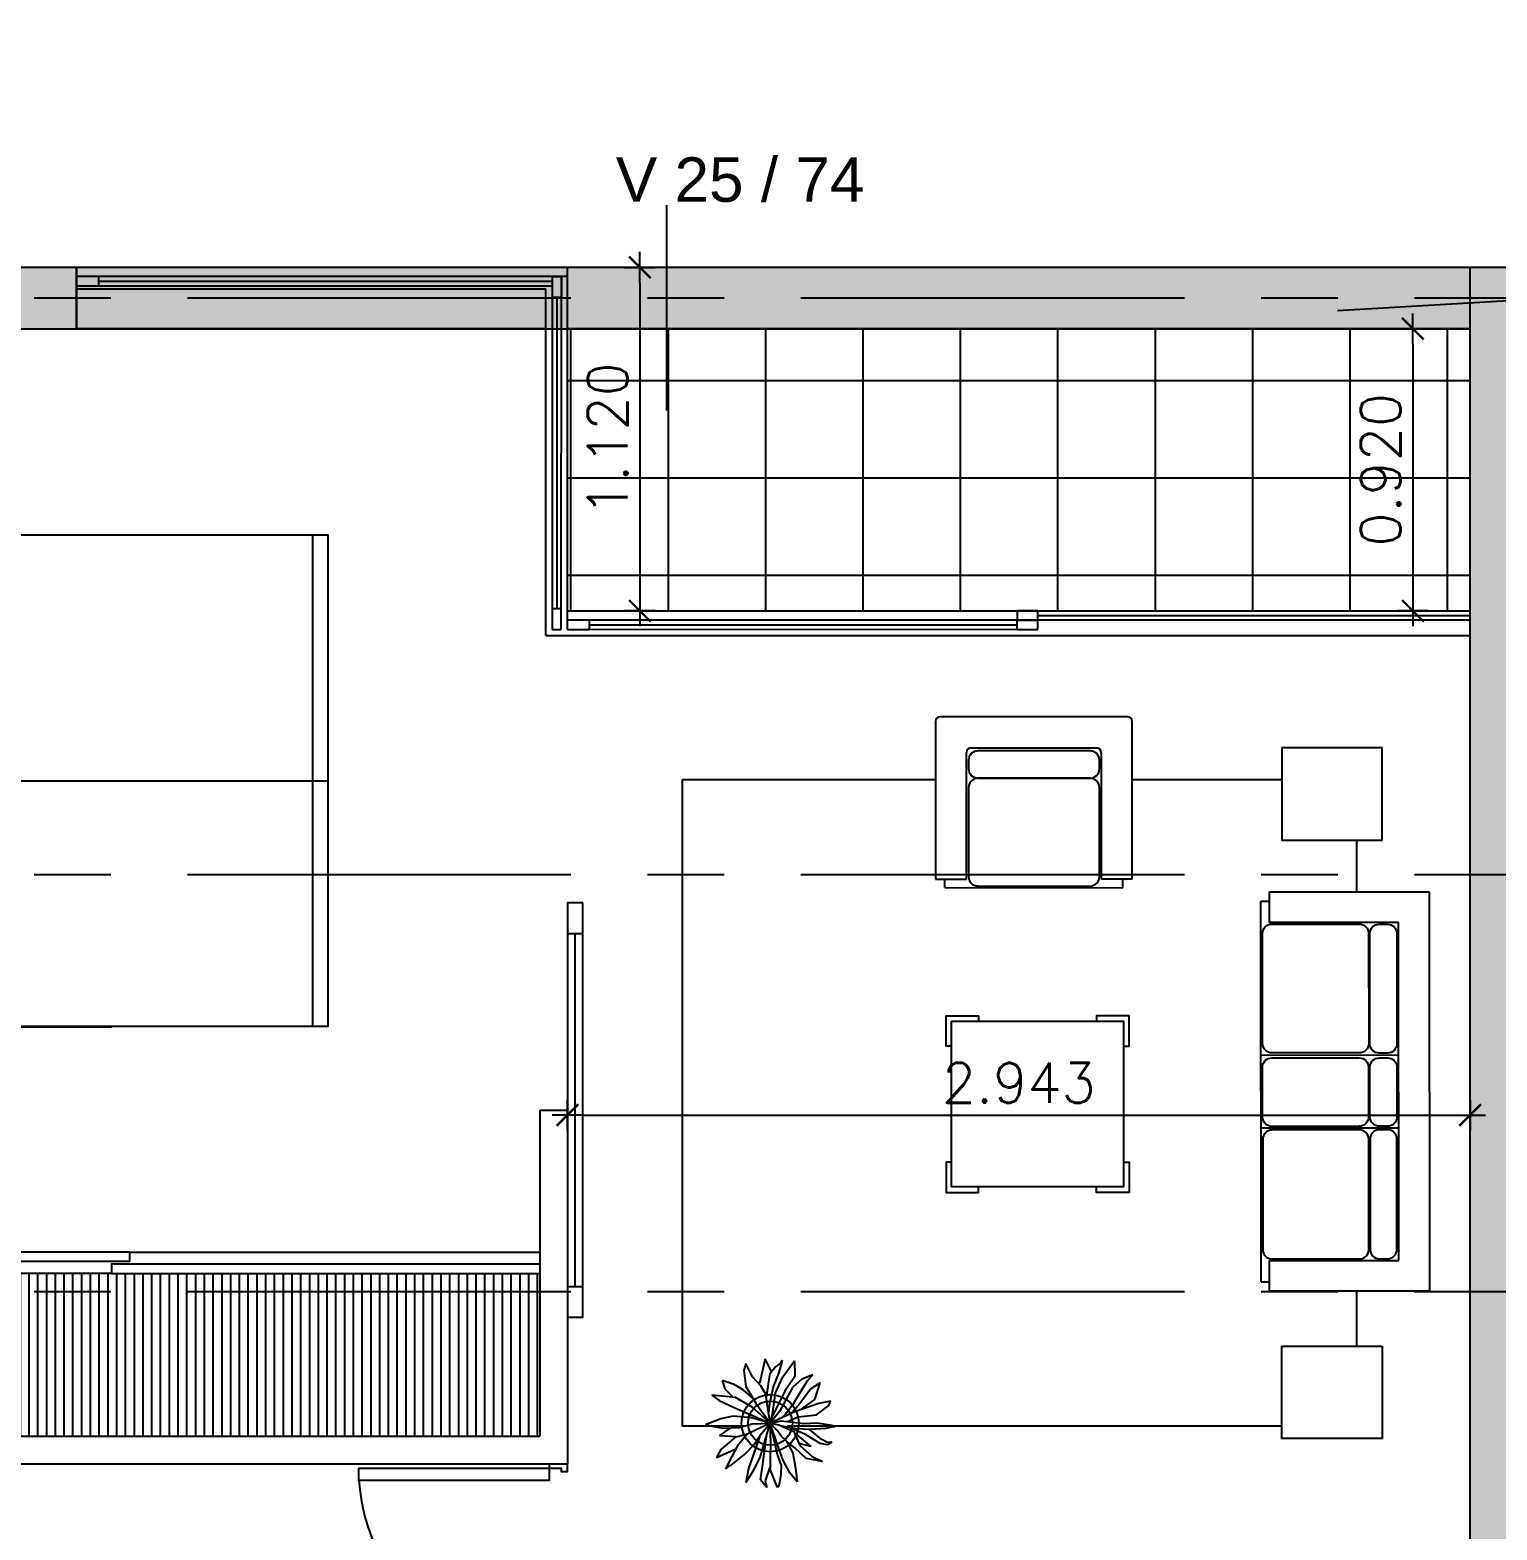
# Model space of a CAD drawing. Header units: millimetres. Extents: x -13 to 194, y -13 to 66.
# Drawn here: x 131.287 to 136.069, y 33.531 to 38.421 of the extents above; entities that cross this region are included whole.
import ezdxf

# ---------------------------------------------------------------- set-up
doc = ezdxf.new("R2010")
doc.units = ezdxf.units.MM
doc.linetypes.add('CENTER', pattern=[2, 1.25, -0.25, 0.25, -0.25])
for name, color, linetype in [('01', 1, 'Continuous'), ('03', 3, 'Continuous'), ('06', 6, 'Continuous'), ('Capa1', 80, 'Continuous'), ('COTAS', 1, 'Continuous'), ('EJES', 1, 'CENTER'), ('GRIS', 9, 'Continuous'), ('MURO', 5, 'Continuous'), ('MUROS_EST', 5, 'Continuous'), ('PISOS', 8, 'Continuous'), ('PUERTAS', 1, 'Continuous'), ('VIGAS_1', 2, 'Continuous')]:
    doc.layers.add(name, color=color, linetype=linetype)
doc.styles.add('INTERARQ', font='ROMANS.SHX')
doc.styles.get("Standard").update_dxf_attribs({"font": 'arial.ttf'})
doc.dimstyles.new('ESCALA_1-50', dxfattribs={"dimtxt": 0.13, "dimasz": 0.05, "dimexe": 0.18, "dimexo": 0.0625, "dimgap": 0.04, "dimtad": 1, "dimdec": 3, "dimzin": 0, "dimdsep": 46, "dimtxsty": 'INTERARQ', "dimblk": 'DIMTICK', "dimcen": 0.09, "dimse1": 1, "dimse2": 1, "dimclrd": 1, "dimclre": 1, "dimclrt": 2, "dimadec": 0, "dimazin": 0, "dimtfac": 4.5, "dimtdec": 3, "dimtofl": 0, "dimtmove": 2, "dimatfit": 3, "dimldrblk": 'DIMTICK', "dimfxl": 1, "dimtolj": 1, "dimtzin": 0, "dimarcsym": 0})
pattern_1 = [(0, (0, 0), (0, 6.985), [5.08, -1.905]), (90, (0, 0), (-6.985, 4e-16), [5.08, -1.905])]

# ---------------------------------------------------------------- blocks, each defined once
blk = doc.blocks.new('Cama 2Pl')
for p, q in [((-1.9512, -0.8), (-1.9512, 0.8)), ((-0.4826, 0.8), (-0.4826, -0.3174)), ((-0.0508, 0.8), (-0.0508, -0.8)), ((-0.2032, 0.7365), (-0.4826, 0.7365)), ((-0.2032, 0.0381), (-0.2032, 0.7365)), ((0, 0), (-2.002, 0)), ((-0.4826, 0.0381), (-0.2032, 0.0381)), ((-0.2032, -0.0381), (-0.4826, -0.0381)), ((-0.2032, -0.7365), (-0.2032, -0.0381)), ((-0.4826, -0.3174), (-0.9652, -0.8)), ((-0.9652, -0.8), (-0.9652, -0.3174)), ((-0.9652, -0.3174), (-0.4826, -0.3174)), ((-0.5842, -0.419), (-0.5842, -0.7365)), ((-0.5842, -0.7365), (-0.2032, -0.7365))]:
    blk.add_line(p, q)
for points in [[(-0.38, 1.25), (0, 1.25), (0, 0.8), (-0.38, 0.8), (-0.38, 1.25)], [(-0.38, -1.25), (0, -1.25), (0, -0.8), (-0.38, -0.8), (-0.38, -1.25)]]:
    blk.add_lwpolyline(points)
blk.add_lwpolyline([(0, -0.8), (0, 0.8), (-2.002, 0.8), (-2.002, -0.8)], close=True)
blk = doc.blocks.new('kkk')
at = {"color": 8}
for p, q in [((1260.806, 67.1615), (1260.8129, 67.1245)), ((1260.8198, 67.1558), (1260.806, 67.1615)), ((1260.8483, 67.1179), (1260.8198, 67.1558)), ((1260.8737, 67.1195), (1260.8806, 67.1649)), ((1260.8806, 67.1649), (1260.8845, 67.1748)), ((1260.8845, 67.1748), (1260.8906, 67.1459)), ((1260.9329, 67.1657), (1260.9422, 67.1517)), ((1260.9337, 67.1517), (1260.9329, 67.1657)), ((1260.7491, 67.1294), (1260.7675, 67.0997)), ((1260.8014, 67.1121), (1260.7491, 67.1294)), ((1260.8327, 67.0683), (1260.8014, 67.1121)), ((1260.8129, 67.1245), (1260.8391, 67.0503)), ((1260.8545, 67.061), (1260.8483, 67.1179)), ((1260.8752, 67.0783), (1260.8737, 67.1195)), ((1260.8906, 67.1459), (1260.8937, 67.0989)), ((1260.8936, 67.0948), (1260.9206, 67.1278)), ((1260.9376, 67.1294), (1260.9083, 67.0816)), ((1260.9206, 67.1278), (1260.9337, 67.1517)), ((1260.9422, 67.1517), (1260.9376, 67.1294)), ((1260.9776, 67.1038), (1260.993, 67.1368)), ((1260.993, 67.1368), (1260.9837, 67.0857)), ((1260.7244, 67.1063), (1260.7383, 67.0717)), ((1260.7414, 67.0907), (1260.7244, 67.1063)), ((1260.7383, 67.0717), (1260.7637, 67.0428)), ((1260.7714, 67.0717), (1260.7414, 67.0907)), ((1260.7675, 67.0997), (1260.8175, 67.0626)), ((1260.8121, 67.047), (1260.7714, 67.0717)), ((1260.8175, 67.0626), (1260.8437, 67.0387)), ((1260.8676, 67.0082), (1260.8752, 67.0783)), ((1260.9083, 67.0816), (1260.888, 67.0333)), ((1260.8937, 67.0989), (1260.8922, 67.0544)), ((1260.8999, 67.0478), (1260.9437, 67.0659)), ((1260.9053, 67.0503), (1260.9468, 67.0997)), ((1260.9468, 67.0997), (1260.9376, 67.0626)), ((1260.9437, 67.0659), (1260.9776, 67.1038)), ((1260.9837, 67.0857), (1260.9522, 67.0511)), ((1260.6806, 67.0494), (1260.7291, 67.0503)), ((1260.7306, 67.0132), (1260.6806, 67.0494)), ((1260.7291, 67.0503), (1260.7752, 67.0189)), ((1260.7637, 67.0428), (1260.8037, 67.0214)), ((1260.7752, 67.0189), (1260.8563, 66.9787)), ((1260.8037, 67.0214), (1260.8383, 67.0024)), ((1260.8563, 67.013), (1260.8121, 67.047)), ((1260.8391, 67.0503), (1260.8744, 66.974)), ((1260.8696, 67.0272), (1260.8545, 67.061)), ((1260.8799, 67.0008), (1260.8999, 67.0478)), ((1260.8922, 67.0544), (1260.8838, 67.01)), ((1260.9399, 67.0354), (1260.916, 67.0091)), ((1260.9299, 67.0244), (1260.9676, 67.0445)), ((1260.9522, 67.0511), (1260.9399, 67.0354)), ((1260.9676, 67.0445), (1261.0145, 67.0527)), ((1261.0284, 67.0354), (1260.9907, 67.014)), ((1261.0145, 67.0527), (1261.0561, 67.0577)), ((1261.0561, 67.0577), (1261.0284, 67.0354)), ((1260.714, 66.9781), (1260.6752, 66.9588)), ((1260.6791, 67.0115), (1260.7168, 67.0008)), ((1260.689, 67.0057), (1260.6791, 67.0115)), ((1260.7021, 66.9884), (1260.689, 67.0057)), ((1260.7191, 66.9736), (1260.7021, 66.9884)), ((1260.7168, 67.0008), (1260.7614, 66.9835)), ((1260.7945, 66.9629), (1260.7191, 66.9736)), ((1260.7806, 66.9901), (1260.7306, 67.0132)), ((1260.7614, 66.9835), (1260.8137, 66.972)), ((1260.8475, 66.981), (1260.7806, 66.9901)), ((1260.8121, 66.9291), (1260.8744, 66.974)), ((1260.8137, 66.972), (1260.8416, 66.9688)), ((1260.8744, 66.974), (1260.8245, 66.9175)), ((1260.8268, 66.864), (1260.8744, 66.974)), ((1260.8744, 66.974), (1260.8283, 66.967)), ((1260.8383, 67.0024), (1260.8744, 66.974)), ((1260.8744, 66.974), (1260.8475, 66.981)), ((1260.8744, 66.974), (1260.8575, 66.9159)), ((1260.8744, 66.974), (1260.8676, 67.0082)), ((1260.8744, 66.974), (1260.8799, 67.0008)), ((1260.9414, 66.9967), (1260.8744, 66.974)), ((1260.8744, 66.974), (1260.9722, 66.9959)), ((1260.8968, 66.9959), (1260.8744, 66.974)), ((1260.9353, 66.9761), (1260.8744, 66.974)), ((1260.9807, 66.9423), (1260.8744, 66.974)), ((1260.9068, 66.9472), (1260.8744, 66.974)), ((1260.8744, 66.974), (1260.9091, 66.9027)), ((1260.8768, 66.9175), (1260.8744, 66.974)), ((1260.916, 67.0091), (1260.8968, 66.9959)), ((1260.983, 66.9752), (1260.9353, 66.9761)), ((1260.9645, 67.0049), (1260.9414, 66.9967)), ((1260.9907, 67.014), (1260.9645, 67.0049)), ((1260.9722, 66.9959), (1261.006, 67.0082)), ((1261.0207, 66.9744), (1260.983, 66.9752)), ((1261.0045, 66.9748), (1261.053, 66.9579)), ((1261.006, 67.0082), (1261.033, 67.0066)), ((1261.0537, 66.9884), (1261.0207, 66.9744)), ((1261.033, 67.0066), (1261.0645, 67.0016)), ((1261.0745, 66.9967), (1261.0537, 66.9884)), ((1261.0645, 67.0016), (1261.0745, 66.9967)), ((1260.6752, 66.9588), (1260.7514, 66.9406)), ((1260.7583, 66.9447), (1260.7306, 66.9192)), ((1260.7845, 66.9604), (1260.7583, 66.9447)), ((1260.7606, 66.8978), (1260.8121, 66.9291)), ((1260.8283, 66.967), (1260.7845, 66.9604)), ((1260.9391, 66.9266), (1260.9068, 66.9472)), ((1261.0091, 66.9497), (1260.9148, 66.962)), ((1260.9171, 66.9406), (1260.9768, 66.92)), ((1260.9714, 66.8945), (1260.9391, 66.9266)), ((1261.023, 66.9208), (1260.9807, 66.9423)), ((1261.0507, 66.9439), (1261.0091, 66.9497)), ((1261.0745, 66.9637), (1261.0507, 66.9439)), ((1261.053, 66.9579), (1261.0745, 66.9637)), ((1260.7306, 66.9192), (1260.689, 66.8986)), ((1260.689, 66.8986), (1260.7106, 66.892)), ((1260.7106, 66.892), (1260.7606, 66.8978)), ((1260.7714, 66.8903), (1260.7545, 66.8623)), ((1260.7971, 66.9199), (1260.7714, 66.8903)), ((1260.8245, 66.9175), (1260.7952, 66.8664)), ((1260.8575, 66.9159), (1260.8522, 66.859)), ((1260.8883, 66.8771), (1260.8768, 66.9175)), ((1260.8899, 66.8269), (1260.8883, 66.8771)), ((1260.9168, 66.8681), (1260.9076, 66.9043)), ((1260.9091, 66.9027), (1260.9453, 66.8722)), ((1261.0022, 66.8565), (1260.9714, 66.8945)), ((1260.9768, 66.92), (1261.0153, 66.9068)), ((1261.0153, 66.9068), (1261.0591, 66.8986)), ((1261.0591, 66.8986), (1261.023, 66.9208)), ((1260.7545, 66.8623), (1260.7421, 66.8252)), ((1260.7421, 66.8252), (1260.7675, 66.8326)), ((1260.7675, 66.8326), (1260.7937, 66.859)), ((1260.7952, 66.8664), (1260.7875, 66.7931)), ((1260.8045, 66.8153), (1260.8268, 66.864)), ((1260.8522, 66.859), (1260.8614, 66.8211)), ((1260.8899, 66.85), (1260.9129, 66.817)), ((1260.9129, 66.817), (1260.916, 66.8681)), ((1260.916, 66.8681), (1260.956, 66.8203)), ((1260.9453, 66.8722), (1260.9776, 66.8549)), ((1260.9714, 66.8277), (1260.9545, 66.8673)), ((1260.9776, 66.8549), (1261.016, 66.8351)), ((1261.016, 66.8351), (1261.0022, 66.8565)), ((1260.7875, 66.7931), (1260.8045, 66.8153)), ((1260.8614, 66.8211), (1260.8799, 66.7733)), ((1260.8799, 66.7733), (1260.8899, 66.8269)), ((1260.956, 66.8203), (1260.9814, 66.8071)), ((1260.9814, 66.8071), (1260.9714, 66.8277))]:
    blk.add_line(p, q, dxfattribs=at)
for radius in [0.0887, 0.0687]:
    blk.add_circle((1260.8744, 66.974), radius, dxfattribs=at)
blk = doc.blocks.new('P_65')
at = {"color": 9}
blk.add_arc((-0.0126, 0.059), 0.6224, 93.9051, 179.909, dxfattribs=at)
at = {"layer": 'PUERTAS'}
blk.add_lwpolyline([(-0.015, 0.06), (-0.055, 0.06), (-0.055, 0.68), (-0.015, 0.68)], close=True, dxfattribs=at)
for points in [[(-0.65, 0), (-0.625, 0), (-0.625, 0.02), (-0.635, 0.02), (-0.635, 0.06), (-0.65, 0.06)], [(0, 0.06), (-0.015, 0.06), (-0.015, 0.02), (-0.025, 0.02), (-0.025, 0), (0, 0)]]:
    blk.add_lwpolyline(points, dxfattribs=at)
blk = doc.blocks.new('DIMTICK')
at = {"color": 1}
for p, q in [((0, 1), (0, -1)), ((-1, 0), (1, 0))]:
    blk.add_line(p, q, dxfattribs=at)
at = {"color": 3, "const_width": 0.141}
blk.add_lwpolyline([(0.707, 0.707), (-0.707, -0.707)], dxfattribs=at)
blk = doc.blocks.new('*D255')
at = {"layer": '01', "color": 1, "lineweight": -2, "transparency": 16777216}
blk.add_line((135.7943, 37.3973), (135.7943, 36.5773), dxfattribs=at)
at = {"layer": 'Defpoints', "color": 0, "transparency": 16777216}
for p in [(135.9811, 37.4473), (135.7943, 36.5273), (135.9811, 36.5273)]:
    blk.add_point(p, dxfattribs=at)
at = {"layer": '01', "color": 1, "lineweight": -2, "transparency": 16777216, "xscale": 0.05, "yscale": 0.05, "zscale": 0.05}
for p, rotation in [((135.7943, 37.4473), 90), ((135.7943, 36.5273), 270)]:
    blk.add_blockref('DIMTICK', p, dxfattribs=dict(at, rotation=rotation))
at = {"layer": '01', "color": 2, "transparency": 16777216, "insert": (135.6893, 36.9873), "char_height": 0.13, "attachment_point": 5, "rotation": 90, "style": 'INTERARQ'}
blk.add_mtext('\\A1;0.920', dxfattribs=at)
blk = doc.blocks.new('*D298')
at = {"layer": '01', "color": 1, "lineweight": -2, "transparency": 16777216}
blk.add_line((133.2745, 37.5973), (133.2745, 36.5773), dxfattribs=at)
at = {"layer": 'Defpoints', "color": 0, "transparency": 16777216}
for p in [(133.0385, 37.6473), (133.0385, 36.5273), (133.2745, 36.5273)]:
    blk.add_point(p, dxfattribs=at)
at = {"layer": '01', "color": 1, "lineweight": -2, "transparency": 16777216, "xscale": 0.05, "yscale": 0.05, "zscale": 0.05}
for p, rotation in [((133.2745, 37.6473), 90), ((133.2745, 36.5273), 270)]:
    blk.add_blockref('DIMTICK', p, dxfattribs=dict(at, rotation=rotation))
at = {"layer": '01', "color": 2, "transparency": 16777216, "insert": (133.1695, 37.0873), "char_height": 0.13, "attachment_point": 5, "rotation": 90, "style": 'INTERARQ'}
blk.add_mtext('\\A1;1.120', dxfattribs=at)
blk = doc.blocks.new('*D235')
at = {"layer": '01', "color": 1, "lineweight": -2, "transparency": 16777216}
blk.add_line((133.0885, 34.8838), (135.9311, 34.8838), dxfattribs=at)
at = {"layer": 'Defpoints', "color": 0, "transparency": 16777216}
for p in [(135.9811, 34.8838), (133.0385, 34.6428), (135.9811, 34.6428)]:
    blk.add_point(p, dxfattribs=at)
at = {"layer": '01', "color": 1, "lineweight": -2, "transparency": 16777216, "xscale": 0.05, "yscale": 0.05, "zscale": 0.05, "rotation": 180}
blk.add_blockref('DIMTICK', (133.0385, 34.8838), dxfattribs=at)
at = {"layer": '01', "color": 1, "lineweight": -2, "transparency": 16777216, "xscale": 0.05, "yscale": 0.05, "zscale": 0.05}
blk.add_blockref('DIMTICK', (135.9811, 34.8838), dxfattribs=at)
at = {"layer": '01', "color": 2, "transparency": 16777216, "insert": (134.5098, 34.9888), "char_height": 0.13, "attachment_point": 5, "style": 'INTERARQ'}
blk.add_mtext('\\A1;2.943', dxfattribs=at)

msp = doc.modelspace()

# ---------------------------------------------------------------- hatches: boundary and pattern name
h = msp.add_hatch()
h.set_pattern_fill('LINE', color=8, scale=0.009, angle=90, style=0)
h.set_pattern_definition([(90, (-459.361455, 731.59919), (-0.028575, 0), [])])
h.paths.add_polyline_path([(131.5523, 34.3673), (130.256, 34.3673), (130.256, 33.8373), (132.9685, 33.8373), (132.9685, 34.3673)])
at = {"layer": 'MUROS_EST', "transparency": 33554687}
h = msp.add_hatch(dxfattribs=at)
h.set_pattern_fill('ANGLE', color=256)
h.set_pattern_definition(pattern_1)
h.paths.add_polyline_path([(133.1119, 40.2504), (133.1119, 40.8103), (133.3619, 40.8103), (133.3619, 40.2504)])
h.paths.add_polyline_path([(133.3619, 36.1805), (133.1119, 36.1805), (133.1119, 36.1804), (133.1119, 35.4005), (133.3619, 35.4005)])
h.paths.add_polyline_path([(137.4869, 35.2055), (133.3619, 35.2055), (133.3619, 35.4005), (133.1119, 35.4005), (133.1119, 35.2055), (132.7619, 35.2055), (132.7619, 35.0805), (137.4869, 35.0805)])
h.paths.add_polyline_path([(138.4619, 35.4005), (138.3619, 35.4005), (138.3619, 35.2055), (137.4869, 35.2055), (137.4869, 35.0805), (138.4619, 35.0805)])
h.paths.add_polyline_path([(138.4619, 35.9505), (138.3619, 35.9505), (138.3619, 35.4005), (138.4619, 35.4005)])
h.paths.add_polyline_path([(138.5619, 35.9505), (138.4619, 35.9505), (138.4619, 35.4005), (138.5619, 35.4005)])
h.paths.add_polyline_path([(138.5619, 35.4005), (138.4619, 35.4005), (138.4619, 35.0805), (138.5619, 35.0805)])
h.paths.add_polyline_path([(138.5619, 35.0805), (138.4619, 35.0805), (138.4619, 32.3905), (138.5619, 32.3905)])
h.paths.add_polyline_path([(138.4619, 35.0805), (137.4869, 35.0805), (137.4869, 34.9558), (137.9719, 34.9558, -0.039414), (137.9766, 34.9555), (138.0919, 34.9555), (138.0919, 34.9558), (138.092, 34.9555), (138.3617, 34.9555), (138.3619, 34.9558), (138.3619, 32.3905), (138.4619, 32.3905)])
h.paths.add_polyline_path([(134.1207, 31.6239), (137.3225, 31.6239), (137.3225, 32.3224), (134.1207, 32.3224)], flags=9)
h.paths.add_polyline_path([(135.2775, 31.458), (138.4793, 31.458), (138.4793, 32.1565), (135.2775, 32.1565)], flags=9)
h.paths.add_polyline_path([(138.396, 34.8913), (138.981, 34.8913), (138.981, 35.0863), (138.396, 35.0863)], flags=9)
h = msp.add_hatch(color=256, dxfattribs=at)
h.dxf.hatch_style = 1
h.paths.add_polyline_path([(130.006, 37.6473), (130.006, 33.7473), (130.256, 33.7473), (130.256, 37.4473), (131.4385, 37.4473), (131.4385, 37.6473)])
h = msp.add_hatch(dxfattribs=at)
h.set_pattern_fill('ANGLE', color=256)
h.set_pattern_definition(pattern_1)
h.paths.add_polyline_path([(133.3619, 36.1805), (133.1119, 36.1805), (133.1119, 36.1804), (133.1119, 35.4005), (133.3619, 35.4005)])
h.paths.add_polyline_path([(137.4869, 35.2055), (133.3619, 35.2055), (133.3619, 35.4005), (133.1119, 35.4005), (133.1119, 35.2055), (132.7619, 35.2055), (132.7619, 35.0805), (137.4869, 35.0805)])
h.paths.add_polyline_path([(138.4619, 35.4005), (138.3619, 35.4005), (138.3619, 35.2055), (137.4869, 35.2055), (137.4869, 35.0805), (138.4619, 35.0805)])
h.paths.add_polyline_path([(138.4619, 35.9505), (138.3619, 35.9505), (138.3619, 35.4005), (138.4619, 35.4005)])
h.paths.add_polyline_path([(138.5619, 35.9505), (138.4619, 35.9505), (138.4619, 35.4005), (138.5619, 35.4005)])
h.paths.add_polyline_path([(138.5619, 35.4005), (138.4619, 35.4005), (138.4619, 35.0805), (138.5619, 35.0805)])
h.paths.add_polyline_path([(138.5619, 35.0805), (138.4619, 35.0805), (138.4619, 32.3905), (138.5619, 32.3905)])
h = msp.add_hatch(dxfattribs=at)
h.set_pattern_fill('ANGLE', color=256)
h.set_pattern_definition(pattern_1)
h.paths.add_polyline_path([(138.4619, 35.0805), (137.4869, 35.0805), (137.4869, 34.9558), (137.9719, 34.9558, -0.039414), (137.9766, 34.9555), (138.0919, 34.9555), (138.0919, 34.9558), (138.092, 34.9555), (138.3617, 34.9555), (138.3619, 34.9558), (138.3619, 32.3905), (138.4619, 32.3905)])
h.paths.add_polyline_path([(137.4869, 35.0805), (132.7619, 35.0805), (132.7619, 34.9555), (136.8272, 34.9555, -0.039414), (136.8319, 34.9558), (137.4869, 34.9558)])
h = msp.add_hatch(dxfattribs=at)
h.set_pattern_fill('ANGLE', color=256)
h.set_pattern_definition(pattern_1)
h.paths.add_polyline_path([(137.4869, 35.0805), (132.7619, 35.0805), (132.7619, 34.9555), (136.8272, 34.9555, -0.039414), (136.8319, 34.9558), (137.4869, 34.9558)])
h.paths.add_polyline_path([(138.5619, 31.4405), (138.4619, 31.4405), (138.4619, 29.8805), (138.5619, 29.8805)])
h.paths.add_polyline_path([(138.4619, 31.4405), (138.3619, 31.4405), (138.3619, 29.9805), (132.7619, 29.9805), (132.7619, 29.8805), (138.4619, 29.8805)])
h.paths.add_polyline_path([(138.4619, 29.8805), (132.7619, 29.8805), (132.7619, 29.7805), (138.3619, 29.7805), (138.3619, 28.6205), (138.4619, 28.6205)])
h.paths.add_polyline_path([(138.5619, 28.6205), (138.4619, 28.6205), (138.4619, 28.3205), (138.5619, 28.3205)])
h.paths.add_polyline_path([(138.4619, 28.6205), (138.3619, 28.6205), (138.3619, 28.3205), (138.4619, 28.3205)])
h.paths.add_polyline_path([(138.4619, 25.1305), (138.3619, 25.1305), (138.3619, 24.7805), (137.4869, 24.7805), (137.4869, 24.6805), (138.4619, 24.6805)])
h.paths.add_polyline_path([(138.4619, 24.6805), (137.4869, 24.6805), (137.4869, 24.5805), (138.3619, 24.5805), (138.3619, 24.0805), (138.4619, 24.0805)])
h.paths.add_polyline_path([(138.5619, 24.6805), (138.4619, 24.6805), (138.4619, 24.0805), (138.5619, 24.0805)])
h.paths.add_polyline_path([(138.5619, 25.1305), (138.4619, 25.1305), (138.4619, 24.6805), (138.5619, 24.6805)])
h.paths.add_polyline_path([(138.5065, 24.6122), (138.5065, 25.1972), (138.3115, 25.1972), (138.3115, 24.6122)], flags=9)
h.paths.add_polyline_path([(138.5522, 23.8791), (138.5522, 24.4455), (138.3572, 24.4455), (138.3572, 23.8791)], flags=9)
at = {"layer": 'PISOS'}
h = msp.add_hatch(dxfattribs=at)
h.set_pattern_fill('ANSI37', color=256, scale=0.1, angle=45, style=0)
h.set_pattern_definition([(90, (-719.75523, 1107.571), (-0.3175, 1e-16), []), (180, (-719.75523, 1107.571), (-1e-16, -0.3175), [])])
h.paths.add_polyline_path([(134.4513, 37.4473), (134.4513, 36.5273), (135.9811, 36.5273), (135.9811, 37.4473)])
h.paths.add_polyline_path([(133.0385, 37.4473), (133.0385, 36.5273), (134.4513, 36.5273), (134.4513, 37.4473)])
at = {"layer": 'VIGAS_1', "transparency": 33554687}
h = msp.add_hatch(dxfattribs=at)
h.set_pattern_fill('ANGLE', color=5)
h.set_pattern_definition(pattern_1)
h.paths.add_polyline_path([(133.3619, 43.7268), (133.3619, 43.9504), (134.5444, 43.9504), (134.5444, 44.0504), (133.1119, 44.0504), (133.1119, 43.2359), (133.3619, 43.2359), (133.3619, 43.2768)])
h.paths.add_polyline_path([(134.5444, 44.1504), (133.1119, 44.1504), (133.1119, 44.0504), (134.5444, 44.0504)])
h.paths.add_polyline_path([(133.3619, 43.2359), (133.1119, 43.2359), (133.1119, 42.1705), (133.3619, 42.1705)])
h.paths.add_polyline_path([(133.1119, 40.2504), (133.1119, 40.8103), (133.3619, 40.8103), (133.3619, 40.2504)])
h.paths.add_polyline_path([(139.2119, 44.1504), (139.0869, 44.1504), (139.0869, 44.0504), (139.2119, 44.0504)])
h.paths.add_polyline_path([(139.3369, 44.1504), (139.2119, 44.1504), (139.2119, 44.0504), (139.3369, 44.0504)])
h.paths.add_polyline_path([(139.3369, 44.0502), (139.2119, 44.0428), (139.2119, 42.1705), (139.3369, 42.1705)])
h.paths.add_polyline_path([(139.2119, 44.0428), (139.0869, 44.0354), (139.0869, 42.1705), (139.2119, 42.1705)])
h.paths.add_polyline_path([(139.3369, 42.1705), (139.2119, 42.1705), (139.2119, 40.8103), (139.3369, 40.8103)])
h.paths.add_polyline_path([(139.2119, 42.1705), (139.0869, 42.1705), (139.0869, 40.8103), (139.2119, 40.8103)])
h.paths.add_polyline_path([(139.2119, 40.8103), (139.0869, 40.8103), (139.0869, 37.476), (138.8004, 36.8915), (138.8902, 36.8475), (139.2119, 37.5038)])
h.paths.add_polyline_path([(139.3369, 37.7588), (139.2119, 37.5038), (139.3233, 37.5038), (139.3369, 37.5316)])
h.paths.add_polyline_path([(145.77, 40.8103), (145.62, 40.8103), (145.62, 39.2405), (145.77, 39.2405)])
h.paths.add_polyline_path([(145.62, 40.8103), (145.52, 40.8103), (145.52, 39.2405), (145.605, 39.2405), (145.605, 39.2405), (145.62, 39.2405)])
h.paths.add_polyline_path([(145.62, 42.1705), (145.52, 42.1705), (145.52, 40.8103), (145.62, 40.8103)])
h.paths.add_polyline_path([(145.77, 42.1705), (145.62, 42.1705), (145.62, 40.8103), (145.77, 40.8103)])
h.paths.add_polyline_path([(145.77, 42.9304), (145.62, 42.9304), (145.62, 42.1705), (145.77, 42.1705)])
h.paths.add_polyline_path([(145.62, 42.9304), (145.52, 42.9304), (145.52, 42.1705), (145.62, 42.1705)])
h.paths.add_polyline_path([(145.62, 43.3304), (145.52, 43.3304), (145.52, 42.9304), (145.62, 42.9304)])
h.paths.add_polyline_path([(145.77, 43.3304), (145.62, 43.3304), (145.62, 42.9304), (145.77, 42.9304)])
h.paths.add_polyline_path([(145.77, 36.3348), (145.62, 36.3348), (145.52, 36.3348), (145.52, 35.5255), (143.488, 35.5255), (141.2093, 35.5255), (141.2093, 35.4005), (145.77, 35.4005)])
h.paths.add_polyline_path([(145.77, 36.5905), (145.635, 36.5905), (145.635, 36.5905), (145.605, 36.5905), (145.52, 36.5905), (145.52, 36.3348), (145.62, 36.3348), (145.77, 36.3348)])
h.paths.add_polyline_path([(145.77, 35.4005), (141.2093, 35.4005), (141.2093, 35.2755), (145.77, 35.2755)])
h.paths.add_polyline_path([(141.2093, 35.5255), (140.42, 35.5255), (140.42, 35.4005), (141.2093, 35.4005)])
h.paths.add_polyline_path([(141.2093, 35.4005), (140.42, 35.4005), (140.42, 35.0805), (140.52, 35.0805), (140.52, 35.2755), (141.2093, 35.2755)])
h.paths.add_polyline_path([(140.42, 35.4005), (140.0619, 35.4005), (140.0619, 35.2755), (140.32, 35.2755), (140.32, 35.0805), (140.42, 35.0805)])
h.paths.add_polyline_path([(140.42, 35.5255), (140.1619, 35.5255), (140.1619, 36.549), (140.0619, 36.549), (140.0619, 35.4005), (140.42, 35.4005)])
h.paths.add_polyline_path([(140.0619, 35.4005), (139.9619, 35.4005), (139.9619, 35.2755), (140.0619, 35.2755)])
h.paths.add_polyline_path([(140.0619, 36.549), (139.9619, 36.549), (139.9619, 35.4005), (140.0619, 35.4005)])
h.paths.add_polyline_path([(138.4619, 35.9505), (138.3619, 35.9505), (138.3619, 35.4005), (138.4619, 35.4005)])
h.paths.add_polyline_path([(138.5619, 35.9505), (138.4619, 35.9505), (138.4619, 35.4005), (138.5619, 35.4005)])
h.paths.add_polyline_path([(138.4619, 35.4005), (138.3619, 35.4005), (138.3619, 35.2055), (137.4869, 35.2055), (137.4869, 35.0805), (138.4619, 35.0805)])
h.paths.add_polyline_path([(138.5619, 35.4005), (138.4619, 35.4005), (138.4619, 35.0805), (138.5619, 35.0805)])
h.paths.add_polyline_path([(137.4869, 35.2055), (133.3619, 35.2055), (133.3619, 35.4005), (133.1119, 35.4005), (133.1119, 35.2055), (132.7619, 35.2055), (132.7619, 35.0805), (137.4869, 35.0805)])
h.paths.add_polyline_path([(133.3619, 36.1805), (133.1119, 36.1805), (133.1119, 36.1804), (133.1119, 35.4005), (133.3619, 35.4005)])
h.paths.add_polyline_path([(138.5619, 35.0805), (138.4619, 35.0805), (138.4619, 32.3905), (138.5619, 32.3905)])
h.paths.add_polyline_path([(138.396, 34.8913), (138.981, 34.8913), (138.981, 35.0863), (138.396, 35.0863)], flags=9)
h.paths.add_polyline_path([(137.2794, 32.8183), (137.2794, 33.4033), (137.0844, 33.4033), (137.0844, 32.8183)], flags=9)
h.paths.add_polyline_path([(137.4794, 32.4356), (137.4794, 33.0206), (137.2844, 33.0206), (137.2844, 32.4356)], flags=9)
h.paths.add_polyline_path([(137.4794, 33.8349), (137.4794, 34.4013), (137.2844, 34.4013), (137.2844, 33.8349)], flags=9)
h.paths.add_polyline_path([(137.4794, 31.623), (137.4794, 32.208), (137.2844, 32.208), (137.2844, 31.623)], flags=9)
h.paths.add_polyline_path([(137.4337, 31.1153), (137.4337, 31.7003), (137.2387, 31.7003), (137.2387, 31.1153)], flags=9)
h.paths.add_polyline_path([(135.3759, 32.5888), (135.6752, 32.5888), (135.6752, 32.8108), (135.3759, 32.8108)], flags=9)
h.paths.add_polyline_path([(135.3323, 32.9147), (135.7443, 32.9147), (135.7443, 33.1369), (135.3323, 33.1369)], flags=9)
h.paths.add_polyline_path([(134.1207, 31.6239), (137.3225, 31.6239), (137.3225, 32.3224), (134.1207, 32.3224)], flags=9)
h = msp.add_hatch(color=256, dxfattribs=at)
h.dxf.hatch_style = 1
h.paths.add_polyline_path([(133.7023, 37.6473), (131.4385, 37.6473), (131.4385, 37.4473), (133.7023, 37.4473)])
h.paths.add_polyline_path([(135.9811, 37.6473), (133.7023, 37.6473), (133.7023, 37.4473), (135.9811, 37.4473)])
h.paths.add_polyline_path([(138.491, 37.6473), (136.2311, 37.6473), (136.2311, 37.4487), (138.491, 37.4487)])
h = msp.add_hatch(color=5, dxfattribs=at)
h.dxf.hatch_style = 1
h.paths.add_polyline_path([(135.9811, 30.9728), (135.6946, 30.3884), (135.8742, 30.3003), (136.2311, 31.0284), (136.2311, 37.6473), (135.9811, 37.6473), (135.9811, 37.4473)])
h.paths.add_polyline_path([(142.6642, 36.8272), (142.4142, 36.8272), (142.4142, 32.7373), (142.6642, 32.7373)])
h.paths.add_polyline_path([(137.056, 29.0223), (137.056, 30.0458), (136.856, 30.0458), (136.856, 28.7723), (137.2142, 28.7723), (137.2142, 26.1803), (137.4142, 26.1803), (137.4142, 28.7723), (142.6642, 28.7723), (142.6642, 30.0873), (142.4142, 30.0873), (142.4142, 29.0223)])

# ---------------------------------------------------------------- linework, layer by layer
at = {"color": 8}
for p, q in [((131.5523, 35.1705), (130.256, 35.1705)), ((131.6123, 34.4373), (132.9485, 34.4373)), ((131.5523, 34.3673), (130.256, 34.3673))]:
    msp.add_line(p, q, dxfattribs=at)
for points in [[(130.256, 34.4073), (131.6123, 34.4073), (131.6123, 34.4373), (130.256, 34.4373)], [(132.9485, 34.3973), (131.5523, 34.3973), (131.5523, 34.3673), (132.9485, 34.3673)]]:
    msp.add_lwpolyline(points, dxfattribs=at)
at = {"layer": '03'}
for p, q in [((133.0385, 37.6473), (131.4385, 37.6473)), ((132.9685, 37.4473), (131.4385, 37.4473))]:
    msp.add_line(p, q, dxfattribs=at)
at = {"layer": '06'}
for p, q in [((131.4385, 37.4473), (131.4385, 37.6473)), ((132.9485, 34.9002), (133.0385, 34.9002)), ((132.9485, 34.9002), (132.9485, 33.8373)), ((133.0385, 34.9002), (133.0385, 33.7473)), ((130.256, 33.8373), (132.9485, 33.8373)), ((130.256, 33.7473), (133.0385, 33.7473))]:
    msp.add_line(p, q, dxfattribs=at)
at = {"layer": 'COTAS'}
for p, q in [((131.5111, 37.6173), (131.4387, 37.6173)), ((131.4387, 37.5873), (131.4387, 37.6173)), ((133.0385, 37.6172), (131.5111, 37.6173)), ((131.5111, 37.5873), (131.5111, 37.6173)), ((132.9886, 37.6172), (132.9886, 36.5347)), ((132.9886, 37.6172), (133.0186, 37.6172)), ((132.9886, 37.6172), (132.9886, 37.5497)), ((133.0185, 36.4672), (133.0186, 37.6172)), ((133.0186, 37.5497), (133.0186, 37.6172)), ((133.0186, 37.6172), (133.0186, 37.5497)), ((133.0385, 36.4972), (133.0385, 37.6473)), ((131.4386, 37.5773), (132.9685, 37.5773)), ((131.4387, 37.5873), (131.5111, 37.5873)), ((131.5111, 37.6023), (132.9886, 37.6022)), ((131.5111, 37.5873), (132.9886, 37.5872)), ((132.9685, 36.4473), (132.9685, 37.5773)), ((132.9886, 37.5497), (133.0186, 37.5497)), ((133.0036, 37.5497), (133.0035, 36.5347)), ((132.9885, 36.5347), (133.0185, 36.5347)), ((132.9885, 36.5347), (132.9885, 36.4672)), ((133.0385, 36.5273), (135.9811, 36.5273)), ((133.1109, 36.4972), (133.0385, 36.4972)), ((133.0386, 36.4672), (133.0385, 36.4972)), ((133.1109, 36.4672), (133.1109, 36.4972)), ((134.5048, 36.4972), (133.1111, 36.4973)), ((133.1111, 36.4823), (134.5048, 36.4822)), ((134.5048, 36.5272), (134.5048, 36.4972)), ((134.5723, 36.5272), (134.5048, 36.5272)), ((134.5048, 36.4672), (134.5048, 36.4972)), ((134.5723, 36.4972), (134.5048, 36.4972)), ((134.5048, 36.4972), (134.5723, 36.4972)), ((134.5723, 36.4972), (134.5723, 36.5272)), ((134.5723, 36.5122), (135.9811, 36.5123)), ((135.9811, 36.4973), (134.5723, 36.4972)), ((134.5723, 36.4672), (134.5723, 36.4972)), ((132.9685, 36.4473), (135.9811, 36.4473)), ((132.9885, 36.4672), (133.0185, 36.4672)), ((133.0386, 36.4672), (133.1109, 36.4672)), ((133.1111, 36.4673), (134.5048, 36.4672)), ((134.5048, 36.4672), (134.5723, 36.4672))]:
    msp.add_line(p, q, dxfattribs=at)
at = {"layer": 'EJES'}
for p, q in [((135.5483, 37.5064), (147.0496, 38.191)), ((147.0496, 37.5473), (125.8564, 37.5473)), ((147.0496, 35.6673), (125.8564, 35.6673)), ((147.0496, 34.3071), (125.8564, 34.3071))]:
    msp.add_line(p, q, dxfattribs=at)
at = {"layer": 'GRIS'}
for p, q in [((134.238, 36.1671), (134.2378, 35.6528)), ((134.8644, 36.1822), (134.2533, 36.1824)), ((134.8795, 35.6525), (134.8797, 36.1669)), ((134.3391, 35.6528), (134.3393, 36.0658)), ((134.3546, 36.0811), (134.7631, 36.0809)), ((134.7784, 36.0656), (134.7782, 35.6526)), ((134.2378, 35.6528), (134.3391, 35.6528)), ((134.2684, 35.6252), (134.2684, 35.6528)), ((134.8795, 35.6525), (134.7782, 35.6526)), ((134.8489, 35.6249), (134.8489, 35.6526)), ((134.2684, 35.6252), (134.8489, 35.6249)), ((135.3263, 35.6116), (135.8478, 35.6118)), ((135.3263, 35.6116), (135.3264, 35.5118)), ((135.8478, 35.6118), (135.8484, 34.3098)), ((135.2997, 34.3397), (135.2991, 35.5814)), ((135.2991, 35.5814), (135.3263, 35.5814)), ((135.748, 35.512), (135.3264, 35.5118)), ((135.7486, 34.4095), (135.748, 35.512)), ((133.0385, 35.4752), (133.0885, 35.4752)), ((133.0635, 34.3252), (133.0635, 35.4752)), ((135.2993, 35.0795), (135.7482, 35.0797)), ((135.2995, 34.8416), (135.7484, 34.8418)), ((135.3269, 34.4093), (135.7486, 34.4095)), ((135.3269, 34.3096), (135.3269, 34.4093)), ((135.2997, 34.3397), (135.3269, 34.3397)), ((133.0385, 34.3252), (133.0885, 34.3252)), ((135.8484, 34.3098), (135.3269, 34.3096))]:
    msp.add_line(p, q, dxfattribs=at)
for points in [[(134.7422, 36.0709), (134.3766, 36.0711, 0.414214), (134.346, 36.0405), (134.346, 36.0126, 0.414214), (134.3766, 35.982), (134.7422, 35.9818, 0.414214), (134.7728, 36.0124), (134.7728, 36.0403, 0.414214)], [(134.7422, 35.9816), (134.3766, 35.9817, 0.414214), (134.346, 35.9511), (134.3458, 35.6612, 0.414214), (134.3764, 35.6306), (134.742, 35.6304, 0.414214), (134.7727, 35.661), (134.7728, 35.9509, 0.414214)], [(135.6503, 35.4764), (135.6504, 35.1164, -0.414214), (135.6203, 35.0863), (135.3348, 35.0861, -0.414214), (135.3047, 35.1163), (135.3045, 35.4762, -0.414214), (135.3347, 35.5064), (135.6201, 35.5065, -0.414214)], [(135.742, 35.4758), (135.7422, 35.1159, -0.414214), (135.7121, 35.0857), (135.6846, 35.0857, -0.414214), (135.6545, 35.1158), (135.6543, 35.4758, -0.414214), (135.6844, 35.506), (135.7119, 35.506, -0.414214)], [(135.6498, 35.0401), (135.6499, 34.8773, -0.414214), (135.6198, 34.8471), (135.3343, 34.847, -0.414214), (135.3042, 34.8771), (135.3041, 35.0399, -0.414214), (135.3342, 35.0701), (135.6196, 35.0702, -0.414214)], [(135.7422, 35.0401), (135.7423, 34.8773, -0.414214), (135.7122, 34.8472), (135.6848, 34.8472, -0.414214), (135.6546, 34.8773), (135.6545, 35.0401, -0.414214), (135.6846, 35.0702), (135.7121, 35.0702, -0.414214)], [(135.6508, 34.4451), (135.6506, 34.805, 0.414214), (135.6205, 34.8352), (135.335, 34.835, 0.414214), (135.3049, 34.8049), (135.305, 34.4449, 0.414214), (135.3352, 34.4148), (135.6206, 34.4149, 0.414214)], [(135.7425, 34.4457), (135.7424, 34.8057, 0.414214), (135.7122, 34.8358), (135.6848, 34.8358, 0.414214), (135.6547, 34.8056), (135.6548, 34.4456, 0.414214), (135.685, 34.4155), (135.7124, 34.4155, 0.414214)]]:
    msp.add_lwpolyline(points, format="xyb", close=True, dxfattribs=at)
for points in [[(135.6944, 35.7795), (135.6944, 36.0805), (135.3672, 36.0805), (135.3672, 35.7795)], [(134.2909, 35.1894), (134.8509, 35.1894), (134.8509, 34.6494), (134.2909, 34.6494)], [(135.6944, 34.1299), (135.6944, 33.8289), (135.3672, 33.8289), (135.3672, 34.1299)]]:
    msp.add_lwpolyline(points, close=True, dxfattribs=at)
for points in [[(133.6205, 33.8695), (133.4135, 33.8695), (133.4135, 35.978), (134.2379, 35.978)], [(134.8796, 35.978), (135.3672, 35.978)], [(135.6104, 35.7795), (135.6104, 35.6117)], [(134.2909, 35.1088), (134.2727, 35.1088), (134.2727, 35.2072), (134.3782, 35.2072), (134.3782, 35.1894)], [(134.8509, 35.1088), (134.8692, 35.1088), (134.8692, 35.2072), (134.7636, 35.2072), (134.7636, 35.1894)], [(134.2909, 34.7301), (134.2727, 34.7301), (134.2727, 34.6317), (134.3782, 34.6317), (134.3782, 34.6494)], [(134.8509, 34.7301), (134.8692, 34.7301), (134.8692, 34.6317), (134.7636, 34.6317), (134.7636, 34.6494)], [(135.6104, 34.3097), (135.6104, 34.1299)], [(135.3672, 33.8695), (133.7544, 33.8695)]]:
    msp.add_lwpolyline(points, dxfattribs=at)
at = {"layer": 'GRIS', "flags": 128}
msp.add_lwpolyline([(133.0885, 35.5752), (133.0385, 35.5752), (133.0385, 34.2252), (133.0885, 34.2252)], close=True, dxfattribs=at)
at = {"layer": 'GRIS'}
for centre, start, end in [((134.2533, 36.1671), 89.9741, 179.9741), ((134.8644, 36.1669), 359.9741, 89.9741), ((134.3546, 36.0658), 89.9741, 179.9741), ((134.7631, 36.0656), 359.9741, 89.9741)]:
    msp.add_arc(centre, 0.0153, start, end, dxfattribs=at)
at = {"layer": 'MURO'}
msp.add_line((133.3618, 37.8505), (133.3619, 37.1805), dxfattribs=at)
at = {"layer": 'MUROS_EST'}
for p in [(135.9811, 30.9728), (136.2311, 37.6473)]:
    msp.add_line(p, (135.9811, 37.6473), dxfattribs=at)
msp.add_lwpolyline([(130.006, 33.7473), (130.256, 33.7473), (130.256, 37.4473), (131.4385, 37.4473), (131.4385, 37.6473), (130.006, 37.6473), (130.006, 33.7473)], dxfattribs=at)
at = {"layer": 'VIGAS_1'}
for p, q in [((135.9811, 37.6473), (133.0385, 37.6473)), ((135.9811, 37.4473), (133.0385, 37.4473))]:
    msp.add_line(p, q, dxfattribs=at)
msp.add_lwpolyline([(131.4385, 37.6473), (131.4385, 37.4473), (135.9811, 37.4473), (135.9811, 37.6473), (131.4385, 37.6473)], dxfattribs=at)

# ---------------------------------------------------------------- block references
at = {"layer": '06', "rotation": 90.00000000003502}
msp.add_blockref('P_65', (133.0385, 33.7473), dxfattribs=at)
at = {"layer": 'GRIS', "rotation": 180}
msp.add_blockref('Cama 2Pl', (130.256, 35.9737), dxfattribs=at)
at = {"layer": 'GRIS', "xscale": 1.050000000000181, "yscale": 1.050000000000181, "zscale": 1.050000000000181, "rotation": 270}
msp.add_blockref('kkk', (63.3768, 1357.7975), dxfattribs=at)

# ---------------------------------------------------------------- texts
at = {"layer": 'Capa1', "insert": (133.1961, 38.0059), "char_height": 0.14497, "attachment_point": 1}
msp.add_mtext_dynamic_manual_height_columns('V 25 / 74', width=2.767896, gutter_width=0.7249, heights=[0.2432], dxfattribs=at)

# ---------------------------------------------------------------- dimensions: what is measured, and where the dimension line sits
at = {"layer": '01'}
for base, p1, p2, picture, middle in [((133.2745, 36.5273), (133.0385, 37.6473), (133.0385, 36.5273), '*D298', (133.1695, 37.0873)), ((135.7943, 36.5273), (135.9811, 37.4473), (135.9811, 36.5273), '*D255', (135.6893, 36.9873))]:
    dim = msp.add_linear_dim(base=base, p1=p1, p2=p2, angle=90, dimstyle='ESCALA_1-50', dxfattribs=at)
    dim.commit()
    dim.dimension.update_dxf_attribs({"geometry": picture, "text_midpoint": middle})
dim = msp.add_linear_dim(base=(135.9811, 34.8838), p1=(133.0385, 34.6428), p2=(135.9811, 34.6428), dimstyle='ESCALA_1-50', dxfattribs=at)
dim.commit()
dim.dimension.update_dxf_attribs({"geometry": '*D235', "text_midpoint": (134.5098, 34.9888)})

doc.saveas('drawing.dxf')
